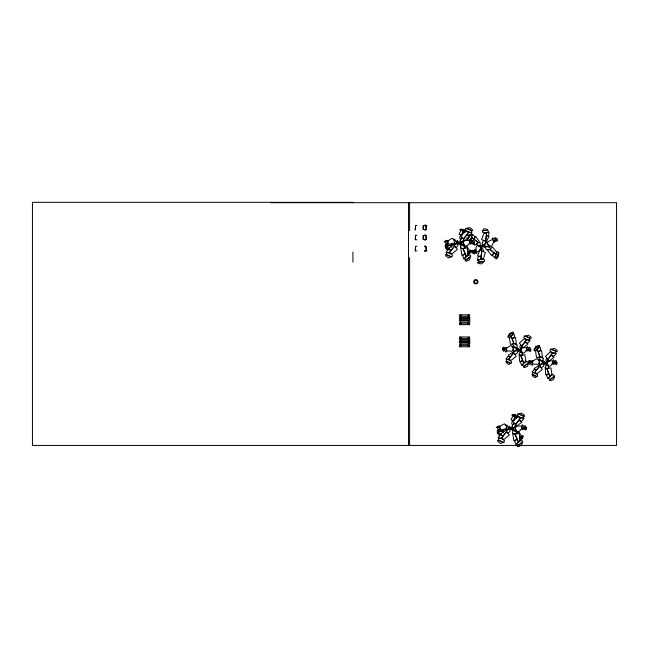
<?xml version="1.0" encoding="UTF-8"?>
<svg xmlns="http://www.w3.org/2000/svg" width="649" height="649" viewBox="0 0 649 649"><rect width="100%" height="100%" fill="white"/><g stroke="black" fill="none" stroke-linecap="round" stroke-linejoin="round"><path stroke-width="0.97" d="M520.92 350.346L521.869 347.661L526.307 347.71L526.915 349.787L527.231 346.461L529.195 349.568L526.428 349.835L526.793 351.182L530.063 349.462L529.195 349.568L528.773 347.969L529.616 347.215L530.923 349.349L530.631 351.409L529.057 351.06L530.063 349.462L526.428 349.835L524.871 352.269L522.956 353.356L520.92 350.346L521.106 347.686L520.709 350.533L522.648 354.873L519.184 355.246L519.679 361.801L522.64 360.349L520.725 355.49L518.965 354.435L520.766 350.687L520.222 351.888L522.088 352.65L519.76 347.004L520.587 344.935L522.98 347.994L527.921 344.035L524.895 341.982L521.893 346.209L522.413 347.896M481.371 247.553L480.447 246.977L483.132 249.354L483.456 251.561L479.846 250.108L477.542 255.998L481.193 256.266L481.68 251.106L479.741 249.297M459.346 243.075L460.482 239.635L459.711 237.639L460.401 234.938L461.877 235.125L463.005 230.241L464.838 230.655L463.102 229.446L460.368 229.348L462.997 229.462L464.725 230.33L463.102 229.446L459.808 229.446L460.238 230.022L465.179 230.906L464.66 232.415L462.64 231.912L464.213 232.699M511.363 428.616L512.499 425.176L511.728 423.189L512.418 420.479L513.894 420.666L515.022 415.782L516.855 416.196L515.119 414.987L512.385 414.889L515.014 415.003L516.742 415.879L515.119 414.987L511.826 414.995L512.256 415.563L517.196 416.447L516.677 417.964L514.657 417.453L516.231 418.24M469.641 234.386L467.783 240.187L469.535 240.519L471.588 237.429L472.318 234.362L474.817 236.512L473.965 239.23L478.053 242.483L480.106 242.515L480.422 246.669L480.292 245.346L478.289 245.622L476.699 243.975L479.514 241.923L475.806 236.496L473.965 239.23L471.588 237.429L471.774 234.605L469.941 234.962L467.515 239.148L466.947 237.518M467.572 253.572L470.152 250.068L471.069 250.344L468.18 254.749L470.712 252.704L470.979 251.066L469.511 253.353L467.515 254.1L469.195 250.125L466.753 246.141L464.359 247.983L465.341 246.928L463.5 245.257L461.488 245.087L459.695 243.464M519.865 439.024L521.212 435.666L518.77 431.682L516.377 433.524L517.358 432.477L515.517 430.798L513.505 430.628L511.712 429.005M484.6 245.841L485.647 242.629L487.091 243.164L487.797 244.787L489.833 246.312C486.653 247.204 483.748 244.616 481.201 246.644M460.968 242.807L460.676 243.659L459.776 243.643L459.516 242.783L460.255 242.264M512.986 428.348L512.694 429.2L511.793 429.184L511.526 428.324L512.264 427.805M461.455 243.48L462.851 240.528L463.199 243.294L464.416 245.728L462.948 245.314L461.65 243.464L460.1 243.553M513.473 429.03L514.868 426.069L515.217 428.835L516.434 431.269L514.965 430.855L513.667 429.005L512.118 429.103M519.589 439.113L522.169 435.609L523.086 435.885L520.198 440.29L522.729 438.245L522.997 436.607L520.782 439.487M452.037 243.505L450.917 245.03L446.131 246.498L445.563 244.705L445.392 246.807L446.674 249.224L445.457 246.896L445.344 244.957L445.392 246.807L447.039 249.662L447.323 249.005L445.612 244.284L447.185 243.975M504.054 429.046L502.934 430.579L498.14 432.039L497.58 430.246L497.402 432.348L498.692 434.765L497.475 432.437L497.361 430.498L497.402 432.348L499.057 435.203L499.341 434.546L497.629 429.825L499.203 429.516L499.771 431.52L498.14 432.039L499.625 433.694L501.62 433.629M459.557 243.205L460.693 242.207L460.36 239.814L462.007 237.664L463.564 238.994L464.197 240.844L469.779 236.739L466.891 234.597L463.564 238.994L463.605 241.631L460.579 242.361M511.574 428.746L512.71 427.748L512.369 425.363L514.024 423.205L515.574 424.535L516.215 426.385L521.796 422.28L518.908 420.146L515.574 424.535L515.622 427.172L512.588 427.902M454.657 245.087L455.598 243.967L452.994 243.237M506.204 431.196L507.615 429.508L505.003 428.778M520.384 349.446L521.025 350.257M460.457 239.708L462.396 237.818M512.475 425.257L514.414 423.359M452.296 243.837L450.917 245.03L446.131 246.498L447.607 248.145L449.603 248.088M504.314 429.378L502.934 430.579L499.771 431.52L499.608 428.892M510.982 428.056L512.515 426.977M547.991 362.158L546.466 362.629L545.841 360.187L546.669 358.118L549.062 361.177L554.003 357.218L550.977 355.165L547.975 359.392L548.494 361.087M455.598 243.967L459.07 243.245M507.615 429.508L511.088 428.786M480.228 246.855L481.623 249.435L480.455 247.034L478.329 245.557L479.1 245.573L480.382 246.888M484.941 247.074L487.829 246.758L490.863 248.064L489.93 249.419L487.529 250.198L491.593 255.568L493.97 252.729L489.93 249.419L486.45 249.719L484.941 247.074L481.68 246.88M352.926 202.326L32.45 202.326L32.45 445.441L519.257 445.441M270.893 202.707L616.55 202.707L616.55 445.441L521.188 445.441M424.771 225.122L425.549 225.122M415.839 225.43L416.885 225.43M426.969 225.43L424.917 225.292L425.411 225.43M424.673 225.722L425.087 225.868M426.004 225.722L426.32 229.6L425.557 229.6M423.667 229.6L423.351 225.722M424.673 229.6L425.136 229.6M424.787 230.2L425.566 230.2M424.771 234.979L425.549 234.979M415.839 235.295L416.885 235.295M424.673 235.587L425.136 235.587M426.004 235.587L426.32 239.457L425.557 239.457M423.667 239.457L423.351 235.587M424.673 239.457L425.136 239.457M415.839 239.757L416.885 239.757M424.787 240.065L425.566 240.065M424.771 246.109L425.549 246.109M416.163 246.279L416.885 246.279M424.917 246.279L425.411 246.279M424.673 246.709L425.136 246.709M426.004 246.709L426.32 250.587L425.557 250.587M424.673 250.587L425.136 250.587M415.839 250.879L416.885 250.879M426.969 250.879L424.917 251.017L425.411 250.879M424.787 251.187L425.566 251.187M459.346 314.83L469.746 314.83M459.346 316.274L469.746 316.274M459.346 317.426L469.746 317.426L469.746 318.87L459.346 318.87M460.936 317.718L460.498 318.602M468.156 317.718L468.594 317.718M459.346 319.016L469.746 319.016L469.746 320.46L459.346 320.46M460.498 319.162L460.936 319.162M459.346 320.606L469.746 320.606L469.746 322.05L459.346 322.05M460.498 321.766L460.936 321.766M468.156 321.766L468.594 320.874M459.346 323.21L469.746 323.21M459.346 324.654L469.746 324.654M459.346 336.969L469.746 336.969M459.346 338.413L469.746 338.413M459.346 339.573L469.746 339.573L469.746 341.017L459.346 341.017M460.936 339.857L460.498 340.741M468.156 339.857L468.594 339.857M459.346 341.163L469.746 341.163L469.746 342.607L459.346 342.607M460.498 341.301L460.936 341.301M459.346 342.753L469.746 342.753L469.746 344.197L459.346 344.197M460.498 343.905L460.936 343.905M468.156 343.905L468.594 343.021M459.346 345.349L469.746 345.349M459.346 346.793L469.746 346.793M521.033 350.687L514.625 351.028L508.451 359.554L506.293 359.351L506.642 361.193L510.512 363.627L508.711 364.462L506.415 362.661L505.831 361.266L511.347 363.359L511.469 361.615L508.451 359.554L506.082 358.816L508.029 356.317L510.236 357.185L513.627 353.097L513.748 351.628L508.126 355.327L510.236 357.185L508.451 359.554L511.315 360.276L516.279 356.244L513.627 353.097L515.144 354.451L517.61 352.845L518.056 350.687L520.936 350.841M459.516 244.3L461.39 244.332M511.534 429.849L513.408 429.881M460.498 241.436L461.999 242.564M480.406 245.947L481.72 247.172M467.54 251.244L468.513 252.242M519.557 436.785L520.53 437.783M451.493 246.409L450.917 245.03L451.42 247.277M503.51 431.95L502.934 430.579L503.437 432.818M447.372 244.641L447.753 245.979L447.591 243.351M468.594 315.26L468.594 315.836M468.594 337.407L468.594 337.983M460.498 323.64L460.498 324.216M460.498 345.787L460.498 346.363M426.077 225.722L426.077 229.6M426.077 235.587L426.077 239.457M426.077 246.709L426.077 250.587M425.411 235.295L424.917 235.295M425.411 239.757L424.917 239.757M423.051 225.682L423.051 229.641M423.051 235.546L423.051 239.497M409.608 202.707L409.608 230.638M409.608 257.612L409.608 445.441M408.489 202.707L408.489 445.441M352.926 252.055L352.926 262.18M517.075 345.025L517.058 348.067C524.481 353.299 516.028 346.712 514.397 346.899L512.418 344.254L513.903 343.548L516.377 344.075L515.541 337.391L512.061 338.656L513.903 343.548L517.075 345.025M543.156 358.207L543.14 361.258C550.571 366.482 542.11 359.895 540.479 360.081L538.508 357.437L539.992 356.731L542.459 357.258L541.623 350.574L538.151 351.839L539.992 356.731L543.156 358.207M506.682 347.45L506.65 348.7L503.08 349.04L504.168 347.475L502.951 347.199L502.407 349.186L503.583 351.312L504.281 350.533L503.746 348.886L503.08 349.04L504.63 347.905L506.682 347.45M532.764 360.633L532.732 361.891L529.162 362.223L530.249 360.657L529.032 360.382L528.497 362.369L529.673 364.495L530.363 363.716L529.835 362.069L529.162 362.223L530.712 361.087L532.764 360.633M473.048 250.49L472.983 252.372L475.944 250.238L476.066 247.35L477.185 245.452L480.455 247.034L480.974 249.841L477.104 252.015L475.547 250.514L472.983 252.372L473.746 250.603L474.954 249.248L475.944 250.238L475.547 250.514L476.934 253.564L473.673 251.853L474.849 253.021L474.492 254.092L472.294 252.899L471.515 250.976L473.048 250.49M547.188 360.868L547.002 363.529L548.105 365.874L546.791 363.716L547.188 360.868M480.195 246.612L485.566 243.294L486.645 232.829L488.624 231.92L487.399 230.509L482.832 230.33L483.976 228.699L486.855 229.121L488.064 230.038L482.239 230.979L483.002 232.553L486.645 232.829L489.07 232.285L488.632 235.417L486.288 235.774L485.395 241.014L486.028 242.337L489.046 236.325L486.288 235.774L486.645 232.829L483.813 233.632L481.526 239.603L485.395 241.014L483.408 240.592L482.069 243.213L482.767 245.314L480.195 246.612M537.55 374.798L537.437 376.542L531.912 374.449L532.505 375.844L534.792 377.645L536.593 376.809L532.724 374.376L532.375 372.542L537.396 373.459L542.361 369.427L539.708 366.279L539.83 364.811L534.208 368.51L536.317 370.368L534.541 372.737L532.164 371.999L534.111 369.5L536.317 370.368L540.706 364.211L547.302 363.781L544.138 363.87L543.692 366.028L541.225 367.634L539.708 366.279L534.541 372.737L537.55 374.798M498.716 253.353L498.513 256.071L496.818 258.57L495.828 258.959L498.716 253.353M454.706 244.008L454.527 246.149L449.222 252.859L446.358 252.656L446.731 254.562L451.055 257.101L448.589 257.969L445.96 256.095L445.409 254.643L452.11 256.817L452.434 255.008L449.222 252.859L446.114 252.096L448.329 249.5L451.104 250.4L454.527 246.149L454.04 244.624L448.337 248.47L451.104 250.4L449.222 252.859L452.231 253.613L457.391 249.427L454.527 246.149L456.085 247.561L457.934 245.89L457.861 243.643L459.362 243.643L454.706 244.008M506.715 429.549L506.544 431.69L501.239 438.408L498.375 438.197L498.748 440.111L503.072 442.642L500.606 443.51L497.978 441.636L497.418 440.184L504.127 442.367L504.451 440.549L501.239 438.408L498.132 437.637L500.347 435.041L503.121 435.941L506.544 431.69L506.058 430.165L500.347 434.019L503.121 435.941L501.239 438.408L504.249 439.154L509.408 434.968L506.544 431.69L508.102 433.102L509.952 431.431L509.871 429.184L511.38 429.192L506.715 429.549M496.558 239.246L496.396 241.144L497.596 240.779L497.061 238.783L494.984 237.534L494.773 238.556L496.055 239.716L496.558 239.246L495.787 241.006L494.23 242.426L493.629 241.323L496.558 239.246M454.827 241.509L454.657 243.326L455.241 244.568L456.896 242.215L455.265 239.927L453.651 239.075L454.827 241.509L453.635 244.202L448.5 243.919L447.51 241.59L445.019 241.777L447.258 245.087L447.851 244.868L447.51 241.59L450.195 239.286L452.467 238.28L454.827 241.509M506.845 427.05L506.674 428.875L507.258 430.109L508.905 427.756L507.283 425.476L505.668 424.616L506.845 427.05L505.652 429.743L500.517 429.46L499.519 427.131L497.037 427.318L499.276 430.628L499.868 430.417L499.519 427.131L502.212 424.827L504.484 423.829L506.845 427.05M481.68 251.106L480.877 259.219L477.883 260.436L479.011 261.863L483.748 261.928L481.55 263.867L478.443 263.551L477.461 262.585L484.633 261.182L484.316 259.495L480.877 259.219L477.413 260.087L478.135 256.858L481.193 256.266L480.877 259.219L483.489 258.424L485.411 252.493L481.68 251.106M513.432 348.627L513.237 350.379L514.219 351.571L516.734 349.308L520.247 350.29L516.572 349.332L514.584 347.11L512.434 346.29L513.432 348.627L512.15 351.223L507.169 350.947L506.058 348.708L503.746 348.886L505.822 352.074L506.463 351.863L506.058 348.708L508.954 346.493L511.217 345.528L513.432 348.627M539.522 361.809L539.327 363.562L540.301 364.754L542.815 362.491L546.328 363.472L542.653 362.515L540.666 360.292L538.516 359.473L539.522 361.809L538.232 364.405L533.251 364.13L532.139 361.891L529.835 362.069L531.904 365.257L532.545 365.046L532.139 361.891L535.036 359.676L537.299 358.71L539.522 361.809M496.453 251.853L495.073 257.653L496.566 257.41L497.418 256.452L498.732 252.242L497.629 251.715L494.587 257.872L492.615 255.56L493.97 252.729L496.12 254.619L489.93 249.419L492.445 246.88L496.453 251.853M557.004 362.531L556.712 364.592L555.146 364.243L556.144 362.645L552.51 363.018L550.96 365.452L549.038 366.539L546.466 362.629L546.985 363.594L547.951 360.844L552.388 360.893L552.997 362.969L556.144 362.645L554.595 363.797L552.875 364.365L552.51 363.018L552.997 362.969L553.313 359.643L555.284 362.75L554.854 361.152L555.698 360.398L557.004 362.531M474.524 242.255L474.151 244.397L472.61 244.032L473.689 242.369L469.795 242.758L467.807 245.29L465.584 246.417L463.199 243.294L464.319 240.503L469.405 240.552L470.371 242.71L473.689 242.369L472.042 243.57L470.03 244.162L470.014 239.538L470.582 239.254L472.853 242.483L472.294 240.82L473.113 240.041L474.524 242.255M526.542 427.796L526.169 429.938L524.627 429.573L525.706 427.91L521.804 428.299L519.825 430.831L517.602 431.958L515.217 428.835L516.336 426.044L521.423 426.093L522.388 428.251L525.706 427.91L524.059 429.111L522.047 429.703L522.031 425.079L522.599 424.795L524.871 428.024L524.311 426.361L525.13 425.582L526.542 427.796M528.189 363.651L527.694 366.198L524.863 367.512L523.386 367.261L528.464 362.613L527.126 361.452L523.792 363.099L521.634 365.387L520.539 362.28L522.64 360.349L523.792 363.099L522.218 365.452L523.986 366.06L528.189 363.651M554.27 376.834L553.775 379.381L550.944 380.695L549.476 380.444L554.554 375.795L553.208 374.635L549.881 376.282L547.715 378.57L546.628 375.463L548.721 373.532L546.807 368.673L545.046 367.618L546.847 363.87L546.304 365.071L548.17 365.833L548.73 368.056L545.265 368.429L545.76 374.984L548.721 373.532L549.881 376.282L548.308 378.635L550.068 379.243L554.27 376.834M465.86 228.383L465.511 230.071L468.74 232.107L471.961 233.129L469.746 235.66L466.891 234.597L468.74 232.107L471.709 232.561L471.328 230.695L466.939 228.18L469.511 227.572L472.196 229.47L472.74 230.849L465.86 228.383M517.878 413.924L517.529 415.611L520.749 417.656L523.978 418.67L521.764 421.201L518.908 420.146L520.749 417.656L523.727 418.102L523.337 416.236L518.957 413.721L521.528 413.121L524.205 415.011L524.757 416.39L517.878 413.924M460.977 244.714L460.352 247.545L462.98 248.64L467.093 247.788L468.359 254.319L464.319 258.992L466.079 259.632L470.411 257.118L469.438 259.77L466.461 261.133L465.065 260.874L470.825 256.047L469.665 254.838L466.38 256.542L463.711 258.935L462.705 255.698L465.163 253.694L462.98 248.64L460.847 248.389L461.739 255.203L465.163 253.694L466.38 256.542L462.98 248.64L464.83 247.999L463.467 245.687C461.739 245.549 458.559 242.499 460.977 244.714M512.994 430.255L512.361 433.086L514.998 434.181L519.103 433.329L520.376 439.86L516.336 444.541L518.097 445.173L522.429 442.667L521.447 445.311L518.478 446.674L517.075 446.415L522.843 441.588L521.674 440.379L518.397 442.091L515.728 444.476L514.722 441.239L517.18 439.235L514.998 434.181L512.864 433.93L513.757 440.744L517.18 439.235L518.397 442.091L514.998 434.181L516.847 433.54L515.484 431.228C513.748 431.09 510.576 428.04 512.994 430.255M463.005 230.241L461.877 235.125L458.948 234.208L460.831 230.703L463.005 230.241M515.022 415.782L513.894 420.666L510.966 419.757L512.848 416.244L515.022 415.782M471.588 237.429L470.874 240.317L474.906 245.249L478.053 242.483L471.588 237.429M493.629 241.323L492.753 244.389L491.269 246.36L487.797 244.787L487.61 241.899L492.064 239.643L494.149 241.022L496.055 239.716L492.672 237.988L492.218 238.491L494.149 241.022L493.629 241.323M520.595 350.322L520.044 350.314L520.595 350.322M546.677 363.505L546.125 363.497L546.677 363.505M524.376 336.004L523.808 337.626L526.647 339.589L530.079 340.571L527.84 343.005L524.895 341.982L526.647 339.589L529.852 340.027L529.584 338.226L525.52 335.809L528.391 335.225L530.923 337.05L531.296 338.38L524.376 336.004M550.457 349.186L549.89 350.809L552.729 352.772L556.169 353.754L553.93 356.187L550.977 355.165L552.729 352.772L555.933 353.21L555.666 351.409L551.601 348.992L554.473 348.408L557.004 350.233L557.377 351.563L550.457 349.186M481.234 246.628L480.755 246.896L481.234 246.628M509.806 333.489L508.264 335.752L513.57 332.337L512.515 332.183L509.806 333.489M535.887 346.671L534.346 348.935L539.652 345.519L538.597 345.365L535.887 346.671M526.647 339.589L521.893 346.209L519.362 343.143L523.986 338.965L526.647 339.589M552.729 352.772L547.975 359.392L545.444 356.325L550.076 352.147L552.729 352.772M511.144 335.947L509.481 338.178L510.455 344.489L513.903 343.548L511.144 335.947L513.57 333.846L512.158 333.302L510.933 333.708L507.696 336.701L508.386 337.707L514.097 333.902L514.649 336.888L512.061 338.656L511.144 335.947M537.226 349.13L535.563 351.36L536.536 357.672L539.992 356.731L537.226 349.13L539.652 347.028L538.24 346.485L537.023 346.891L533.778 349.884L534.468 350.89L540.179 347.085L540.731 350.071L538.151 351.839L537.226 349.13M468.74 232.107L463.564 238.994L460.668 235.806L465.739 231.466L468.74 232.107M520.749 417.656L515.574 424.535L512.686 421.347L517.748 417.007L520.749 417.656M525.86 360.958L523.792 363.099L520.725 355.49L524.83 354.67L525.86 360.958M551.942 374.14L549.881 376.282L546.807 368.673L550.912 367.853L551.942 374.14M445.863 240.755L444.2 241.931L448.102 241.582L447.924 240.284L445.863 240.755M497.88 426.296L496.217 427.48L500.111 427.131L499.933 425.825L497.88 426.296M456.896 242.215L458.835 243.229L456.896 242.215M508.905 427.756L510.852 428.778L508.905 427.756M415.587 225.43L415.263 229.892L415.587 225.43M415.587 235.295L415.263 239.757L415.587 235.295M415.587 246.417L415.263 250.879L415.587 246.417M460.936 315.26L460.068 315.26L460.068 315.836L460.936 315.836L460.936 315.26M469.024 315.26L468.156 315.26L468.156 315.836L469.024 315.836L469.024 315.26M460.936 323.64L460.068 323.64L460.068 324.216L460.936 324.216L460.936 323.64M469.024 323.64L468.156 323.64L468.156 324.216L469.024 324.216L469.024 323.64M460.936 337.407L460.068 337.407L460.068 337.983L460.936 337.983L460.936 337.407M469.024 337.407L468.156 337.407L468.156 337.983L469.024 337.983L469.024 337.407M460.936 345.787L460.068 345.787L460.068 346.363L460.936 346.363L460.936 345.787M469.024 345.787L468.156 345.787L468.156 346.363L469.024 346.363L469.024 345.787M458.665 242.791L457.31 240.755L458.665 242.791M510.682 428.34L509.327 426.296L510.682 428.34M474.744 283.605A2.166 2.166 0 0 0 477.997 281.731A2.166 2.166 0 0 0 474.744 279.857A2.166 2.166 0 0 0 474.744 283.605M474.906 283.037A1.509 1.509 0 0 0 477.323 282.064A1.509 1.509 0 0 0 475.271 280.457A1.509 1.509 0 0 0 474.906 283.037"/></g></svg>
